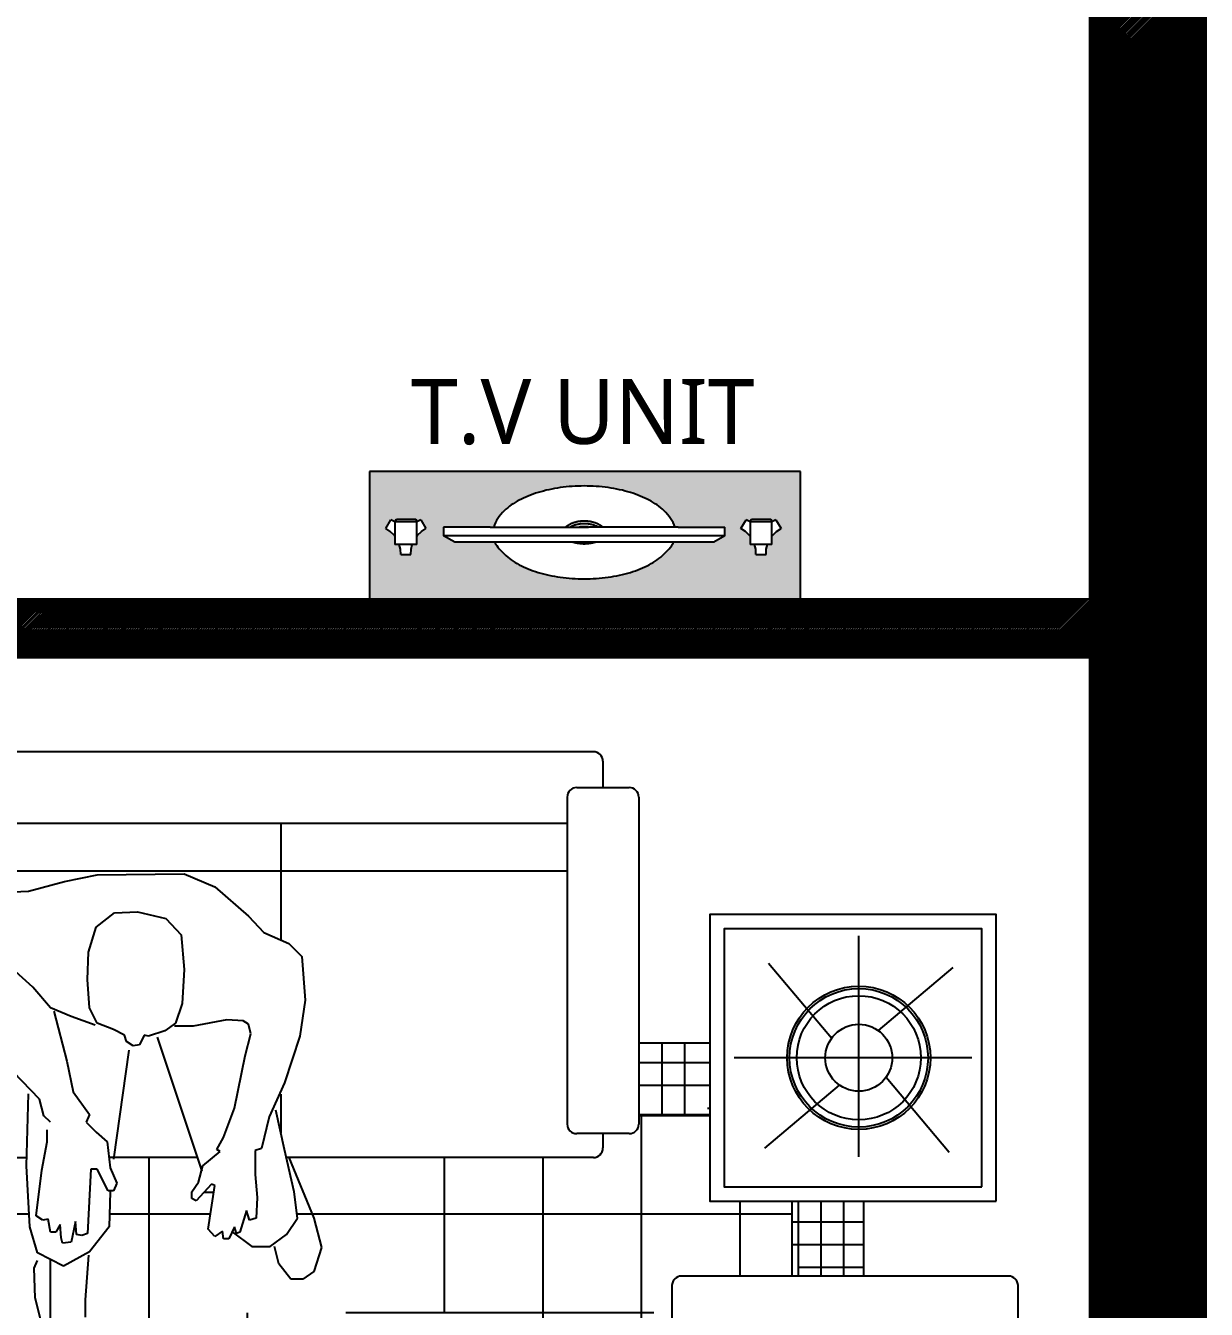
# Model space of a CAD drawing. Header units: inches. Extents: x 2718 to 3105, y 7857 to 8371.
# Drawn here: x 3013.9 to 3105, y 8119.4 to 8218.3 of the extents above; entities that cross this region are included whole.
import ezdxf

# ---------------------------------------------------------------- set-up
doc = ezdxf.new("R2010")
doc.units = ezdxf.units.IN
doc.header["$MEASUREMENT"] = 0
for name, color, linetype in [('DOOR', 130, 'Continuous'), ('Edges', 7, 'Continuous'), ('TEXT', 190, 'Continuous'), ('windwo', 142, 'Continuous')]:
    doc.layers.add(name, color=color, linetype=linetype)
doc.styles.get("Standard").update_dxf_attribs({"font": 'arial.ttf'})

# ---------------------------------------------------------------- blocks, each defined once
blk = doc.blocks.new('s')
at = {"true_color": 0xcecce6}
h = blk.add_hatch(dxfattribs=at)
h.set_pattern_fill('HOUND,_O', color=254, scale=1.031713, angle=-90)
h.set_pattern_definition([(180, (4875.817, 6955.4711), (-6.55137974, 1.63784493), [26.205519, -13.10276]), (90, (4875.817, 6955.4711), (1.63784493, -6.55137974), [26.205519, -13.10276])])
h.paths.add_polyline_path([(2812.684, 1552.41), (2817.804, 1552.41), (2817.804, 1547.252), (2812.684, 1547.252)])
h.paths.add_polyline_path([(2823.714, 1541.008), (2828.873, 1541.008), (2828.873, 1535.6), (2823.714, 1535.6)])
h.paths.add_polyline_path([(2737.923, 1552.41), (2743.043, 1552.41), (2743.043, 1547.252), (2737.923, 1547.252)])
h.paths.add_polyline_path([(2727.084, 1541.008), (2732.243, 1541.008), (2732.243, 1535.6), (2728.684, 1535.6), (2727.851, 1536.056), (2727.084, 1536.063)])
h.paths.add_polyline_path([(2727.084, 1504.664), (2732.243, 1504.664), (2732.243, 1500.079), (2823.714, 1500.079), (2823.714, 1504.664), (2828.873, 1504.664), (2828.873, 1494.921), (2727.084, 1494.921)])
h = blk.add_hatch(dxfattribs=at)
h.set_pattern_fill('HOUND,_O', color=254, scale=4.470758, angle=-90)
h.set_pattern_definition([(180, (3065.601, 2105.267), (-28.38931, 7.09733), [113.5572, -56.7786]), (90, (3065.601, 2105.267), (7.09733, -28.38931), [113.5572, -56.7786])])
edge = h.paths.add_edge_path()
edge.add_line((2759.637, 1530.215), (2759.637, 1515.523))
edge.add_line((2759.637, 1515.523), (2757.943, 1516.155))
edge.add_line((2757.943, 1516.155), (2756.725, 1516.4))
edge.add_line((2756.725, 1516.4), (2754.871, 1517.824))
edge.add_line((2754.871, 1517.824), (2753.666, 1519.826))
edge.add_line((2753.666, 1519.826), (2749.269, 1521.394))
edge.add_line((2749.269, 1521.394), (2748.684, 1521.664))
edge.add_line((2748.684, 1521.664), (2751.31, 1524.609))
edge.add_line((2751.31, 1524.609), (2756.646, 1527.389))
edge.add_line((2756.646, 1527.389), (2757.277, 1529.199))
edge.add_line((2757.277, 1529.199), (2756.475, 1530.563))
edge.add_line((2756.475, 1530.563), (2755.087, 1530.905))
edge.add_line((2755.087, 1530.905), (2753.537, 1529.939))
edge.add_line((2753.537, 1529.939), (2751.864, 1528.364))
edge.add_line((2751.864, 1528.364), (2750.833, 1527.632))
edge.add_line((2750.833, 1527.632), (2750.241, 1527.665))
edge.add_line((2750.241, 1527.665), (2747.8, 1526.486))
edge.add_line((2747.8, 1526.486), (2746.215, 1524.907))
edge.add_line((2746.215, 1524.907), (2745.343, 1525.044))
edge.add_line((2745.343, 1525.044), (2743.103, 1524.198))
edge.add_line((2743.103, 1524.198), (2742.368, 1524.527))
edge.add_line((2742.368, 1524.527), (2742.368, 1526.189))
edge.add_line((2742.368, 1526.189), (2742.918, 1525.709))
edge.add_line((2742.918, 1525.709), (2743.196, 1525.957))
edge.add_line((2743.196, 1525.957), (2742.368, 1527.019))
edge.add_line((2742.368, 1527.019), (2742.368, 1532.333))
edge.add_ellipse((2741.68, 1532.333), major_axis=(-0.486, 0.486), ratio=1, start_angle=225, end_angle=315)
edge.add_line((2741.68, 1533.021), (2740.648, 1533.021))
edge.add_line((2740.648, 1533.021), (2740.648, 1534.912))
edge.add_ellipse((2739.96, 1534.912), major_axis=(-0.486, 0.486), ratio=1, start_angle=225, end_angle=315)
edge.add_line((2739.96, 1535.6), (2732.243, 1535.6))
edge.add_line((2732.243, 1535.6), (2732.243, 1541.008))
edge.add_line((2732.243, 1541.008), (2737.923, 1541.008))
edge.add_line((2737.923, 1541.008), (2737.923, 1547.252))
edge.add_line((2737.923, 1547.252), (2743.043, 1547.252))
edge.add_line((2743.043, 1547.252), (2743.043, 1546.548))
edge.add_ellipse((2743.731, 1546.548), major_axis=(-0.486, 0.486), ratio=1, start_angle=45, end_angle=135)
edge.add_line((2743.731, 1545.86), (2745.623, 1545.86))
edge.add_line((2745.623, 1545.86), (2745.623, 1544.828))
edge.add_ellipse((2746.31, 1544.828), major_axis=(-0.486, 0.486), ratio=1, start_angle=45, end_angle=135)
edge.add_line((2746.31, 1544.141), (2768.586, 1544.141))
edge.add_line((2768.586, 1544.141), (2768.568, 1543.545))
edge.add_line((2768.568, 1543.545), (2768.803, 1539.149))
edge.add_line((2768.803, 1539.149), (2769.352, 1537.265))
edge.add_line((2769.352, 1537.265), (2771.234, 1536.323))
edge.add_line((2771.234, 1536.323), (2773.117, 1537.343))
edge.add_line((2773.117, 1537.343), (2774.529, 1539.149))
edge.add_line((2774.529, 1539.149), (2774.61, 1541.739))
edge.add_line((2774.61, 1541.739), (2774.842, 1541.739))
edge.add_line((2774.842, 1541.739), (2775.078, 1542.289))
edge.add_line((2775.078, 1542.289), (2774.607, 1543.388))
edge.add_line((2774.607, 1543.388), (2774.513, 1544.141))
edge.add_line((2774.513, 1544.141), (2780.866, 1544.141))
edge.add_line((2780.866, 1544.141), (2781.181, 1543.196))
edge.add_line((2781.181, 1543.196), (2780.96, 1542.367))
edge.add_line((2780.96, 1542.367), (2780.49, 1541.661))
edge.add_line((2780.49, 1541.661), (2780.49, 1541.19))
edge.add_line((2780.49, 1541.19), (2780.803, 1541.033))
edge.add_line((2780.803, 1541.033), (2781.346, 1541.615))
edge.add_line((2781.346, 1541.615), (2782.059, 1541.615))
edge.add_line((2782.059, 1541.615), (2781.666, 1538.992))
edge.add_line((2781.666, 1538.992), (2782.137, 1538.442))
edge.add_line((2782.137, 1538.442), (2782.686, 1538.835))
edge.add_line((2782.686, 1538.835), (2782.764, 1538.285))
edge.add_line((2782.764, 1538.285), (2783.156, 1538.285))
edge.add_line((2783.156, 1538.285), (2783.389, 1538.798))
edge.add_line((2783.389, 1538.798), (2784.804, 1537.736))
edge.add_line((2784.804, 1537.736), (2786.137, 1537.736))
edge.add_line((2786.137, 1537.736), (2787.313, 1538.599))
edge.add_line((2787.313, 1538.599), (2788.098, 1539.777))
edge.add_line((2788.098, 1539.777), (2787.862, 1541.661))
edge.add_line((2787.862, 1541.661), (2787.291, 1544.141))
edge.add_line((2787.291, 1544.141), (2809.417, 1544.141))
edge.add_ellipse((2809.417, 1544.828), major_axis=(-0.486, 0.486), ratio=1, start_angle=135, end_angle=225)
edge.add_line((2810.105, 1544.828), (2810.105, 1545.86))
edge.add_line((2810.105, 1545.86), (2811.996, 1545.86))
edge.add_ellipse((2811.996, 1546.548), major_axis=(-0.486, 0.486), ratio=1, start_angle=135, end_angle=225)
edge.add_line((2812.684, 1546.548), (2812.684, 1547.252))
edge.add_line((2812.684, 1547.252), (2817.804, 1547.252))
edge.add_line((2817.804, 1547.252), (2817.804, 1541.008))
edge.add_line((2817.804, 1541.008), (2823.714, 1541.008))
edge.add_line((2823.714, 1541.008), (2823.714, 1535.6))
edge.add_line((2823.714, 1535.6), (2815.767, 1535.6))
edge.add_ellipse((2815.767, 1534.912), major_axis=(0.486, 0.486), ratio=1, start_angle=45, end_angle=135)
edge.add_line((2815.079, 1534.912), (2815.079, 1533.021))
edge.add_line((2815.079, 1533.021), (2814.047, 1533.021))
edge.add_ellipse((2814.047, 1532.333), major_axis=(0.486, 0.486), ratio=1, start_angle=45, end_angle=135)
edge.add_line((2813.36, 1532.333), (2813.36, 1525.591))
edge.add_line((2813.36, 1525.591), (2809.262, 1525.978))
edge.add_line((2809.262, 1525.978), (2807.447, 1525.713))
edge.add_line((2807.447, 1525.713), (2807.621, 1527.02))
edge.add_line((2807.621, 1527.02), (2807.038, 1528.195))
edge.add_line((2807.038, 1528.195), (2805.75, 1527.933))
edge.add_line((2805.75, 1527.933), (2803.498, 1528.178))
edge.add_line((2803.498, 1528.178), (2799.932, 1527.199))
edge.add_line((2799.932, 1527.199), (2800.461, 1526.322))
edge.add_line((2800.461, 1526.322), (2801.946, 1526.098))
edge.add_line((2801.946, 1526.098), (2802.999, 1525.028))
edge.add_line((2802.999, 1525.028), (2800.646, 1524.915))
edge.add_line((2800.646, 1524.915), (2799.01, 1524.6))
edge.add_line((2799.01, 1524.6), (2797.31, 1524.93))
edge.add_line((2797.31, 1524.93), (2796.091, 1524.78))
edge.add_line((2796.091, 1524.78), (2796.091, 1530.215))
edge.add_line((2796.091, 1530.215), (2759.637, 1530.215))
edge = h.paths.add_edge_path()
edge.add_line((2796.091, 1509.58), (2796.091, 1522.928))
edge.add_line((2796.091, 1522.928), (2798.691, 1521.4))
edge.add_line((2798.691, 1521.4), (2800.127, 1521.531))
edge.add_line((2800.127, 1521.531), (2801.145, 1521.871))
edge.add_line((2801.145, 1521.871), (2802.422, 1522.287))
edge.add_line((2802.422, 1522.287), (2805.722, 1522.327))
edge.add_line((2805.722, 1522.327), (2806.568, 1521.896))
edge.add_line((2806.568, 1521.896), (2809.441, 1519.733))
edge.add_line((2809.441, 1519.733), (2811.469, 1518.002))
edge.add_line((2811.469, 1518.002), (2813.36, 1517.245))
edge.add_line((2813.36, 1517.245), (2813.36, 1507.931))
edge.add_ellipse((2814.047, 1507.931), major_axis=(-0.486, 0.486), ratio=1, start_angle=45, end_angle=135)
edge.add_line((2814.047, 1507.244), (2815.079, 1507.244))
edge.add_line((2815.079, 1507.244), (2815.079, 1505.352))
edge.add_ellipse((2815.767, 1505.352), major_axis=(-0.486, 0.486), ratio=1, start_angle=45, end_angle=135)
edge.add_line((2815.767, 1504.664), (2823.714, 1504.664))
edge.add_line((2823.714, 1504.664), (2823.714, 1500.079))
edge.add_line((2823.714, 1500.079), (2732.243, 1500.079))
edge.add_line((2732.243, 1500.079), (2732.243, 1504.664))
edge.add_line((2732.243, 1504.664), (2739.96, 1504.664))
edge.add_ellipse((2739.96, 1505.352), major_axis=(0.486, 0.486), ratio=1, start_angle=225, end_angle=315)
edge.add_line((2740.648, 1505.352), (2740.648, 1507.244))
edge.add_line((2740.648, 1507.244), (2741.68, 1507.244))
edge.add_ellipse((2741.68, 1507.931), major_axis=(0.486, 0.486), ratio=1, start_angle=225, end_angle=315)
edge.add_line((2742.368, 1507.931), (2742.368, 1511.625))
edge.add_line((2742.368, 1511.625), (2743.086, 1511.639))
edge.add_line((2743.086, 1511.639), (2743.306, 1512.418))
edge.add_line((2743.306, 1512.418), (2743.584, 1512.665))
edge.add_line((2743.584, 1512.665), (2743.702, 1513.186))
edge.add_line((2743.702, 1513.186), (2744.165, 1513.599))
edge.add_line((2744.165, 1513.599), (2744.355, 1513.852))
edge.add_line((2744.355, 1513.852), (2743.493, 1514.164))
edge.add_line((2743.493, 1514.164), (2743.523, 1514.69))
edge.add_line((2743.523, 1514.69), (2742.368, 1514.564))
edge.add_line((2742.368, 1514.564), (2742.368, 1518.534))
edge.add_line((2742.368, 1518.534), (2744.965, 1518.387))
edge.add_line((2744.965, 1518.387), (2750.769, 1516.827))
edge.add_line((2750.769, 1516.827), (2752.75, 1516.099))
edge.add_line((2752.75, 1516.099), (2752.701, 1515.223))
edge.add_line((2752.701, 1515.223), (2753.615, 1514.292))
edge.add_line((2753.615, 1514.292), (2755.163, 1513.677))
edge.add_line((2755.163, 1513.677), (2755.534, 1514.007))
edge.add_line((2755.534, 1514.007), (2757.433, 1513.372))
edge.add_line((2757.433, 1513.372), (2758.731, 1512.35))
edge.add_line((2758.731, 1512.35), (2759.637, 1512.238))
edge.add_line((2759.637, 1512.238), (2759.637, 1509.58))
edge.add_line((2759.637, 1509.58), (2796.091, 1509.58))
at = {"color": 254, "true_color": 0xcecce6}
for p, q in [((2809.417, 1573.372), (2746.31, 1573.372)), ((2810.105, 1572.685), (2810.105, 1570.793)), ((2807.525, 1570.105), (2807.525, 1546.548)), ((2808.213, 1570.793), (2811.996, 1570.793)), ((2812.684, 1570.105), (2812.684, 1546.548)), ((2807.525, 1568.214), (2748.202, 1568.214)), ((2786.891, 1568.214), (2786.891, 1559.811)), ((2807.525, 1564.775), (2748.202, 1564.775)), ((2773.666, 1564.505), (2779.941, 1564.583)), ((2779.941, 1564.583), (2782.137, 1563.641)), ((2768.725, 1563.327), (2771.313, 1564.034)), ((2771.313, 1564.034), (2773.666, 1564.505)), ((2782.137, 1563.641), (2784.568, 1561.522)), ((2767.077, 1563.249), (2768.725, 1563.327)), ((2774.921, 1561.757), (2776.568, 1561.836)), ((2776.568, 1561.836), (2778.607, 1561.365)), ((2773.587, 1560.737), (2774.921, 1561.757)), ((2778.607, 1561.365), (2779.705, 1560.187)), ((2784.568, 1561.522), (2785.666, 1560.344)), ((2773.038, 1558.931), (2773.587, 1560.737)), ((2779.705, 1560.187), (2779.941, 1557.675)), ((2785.666, 1560.344), (2787.47, 1559.559)), ((2828.539, 1544.179), (2828.539, 1560.099)), ((2787.47, 1559.559), (2788.411, 1558.617)), ((2772.96, 1556.969), (2773.038, 1558.931)), ((2788.411, 1558.617), (2788.647, 1555.477)), ((2769.038, 1556.419), (2767.548, 1557.754)), ((2779.941, 1557.675), (2779.784, 1555.242)), ((2770.293, 1554.928), (2769.038, 1556.419)), ((2773.117, 1554.928), (2772.96, 1556.969)), ((2788.647, 1555.477), (2788.255, 1552.887)), ((2771.783, 1554.3), (2770.293, 1554.928)), ((2770.529, 1554.692), (2771.47, 1551.081)), ((2773.666, 1553.829), (2773.117, 1554.928)), ((2779.784, 1555.242), (2779.313, 1553.829)), ((2773.509, 1553.672), (2771.783, 1554.3)), ((2774.842, 1553.358), (2773.666, 1553.829)), ((2779.313, 1553.829), (2778.529, 1553.279)), ((2780.568, 1553.593), (2779.235, 1553.593)), ((2783, 1554.064), (2780.568, 1553.593)), ((2784.176, 1553.986), (2783, 1554.064)), ((2784.568, 1553.75), (2784.176, 1553.986)), ((2784.725, 1553.044), (2784.568, 1553.75)), ((2775.627, 1552.965), (2774.842, 1553.358)), ((2775.784, 1552.494), (2775.627, 1552.965)), ((2777.039, 1552.965), (2776.725, 1552.259)), ((2777.352, 1552.887), (2777.039, 1552.965)), ((2778.529, 1553.279), (2777.352, 1552.887)), ((2777.98, 1552.808), (2781.196, 1543.152)), ((2784.333, 1551.474), (2784.725, 1553.044)), ((2788.255, 1552.887), (2787.157, 1549.511)), ((2775.94, 1551.866), (2774.842, 1544.016)), ((2776.254, 1552.18), (2775.784, 1552.494)), ((2776.725, 1552.259), (2776.254, 1552.18)), ((2771.47, 1551.081), (2771.94, 1548.883)), ((2783.549, 1547.705), (2784.333, 1551.474)), ((2836.677, 1551.325), (2819.566, 1551.325)), ((2769.509, 1548.333), (2767.626, 1550.296)), ((2771.94, 1548.883), (2773.117, 1547.234)), ((2787.157, 1549.511), (2786.058, 1547.077)), ((2768.568, 1543.545), (2768.725, 1548.726)), ((2769.823, 1547.156), (2769.509, 1548.333)), ((2786.891, 1548.695), (2786.891, 1545.918)), ((2770.293, 1546.685), (2769.823, 1547.156)), ((2773.117, 1547.234), (2772.882, 1546.685)), ((2782.764, 1545.586), (2783.549, 1547.705)), ((2786.058, 1547.077), (2785.509, 1544.801)), ((2787.157, 1544.722), (2786.529, 1547.548)), ((2770.058, 1545.272), (2770.058, 1546.135)), ((2772.882, 1546.685), (2773.587, 1545.978)), ((2769.666, 1543.231), (2770.058, 1545.272)), ((2773.587, 1545.978), (2774.372, 1545.272)), ((2774.372, 1545.272), (2774.607, 1543.388)), ((2782.294, 1544.722), (2782.764, 1545.586)), ((2811.996, 1545.86), (2808.213, 1545.86)), ((2810.105, 1545.86), (2810.105, 1544.828)), ((2781.274, 1543.545), (2782.529, 1544.565)), ((2782.529, 1544.565), (2782.294, 1544.722)), ((2785.509, 1544.801), (2785.039, 1544.644)), ((2785.039, 1544.644), (2785.039, 1542.917)), ((2787.862, 1541.661), (2787.157, 1544.722)), ((2746.31, 1544.141), (2768.586, 1544.141)), ((2768.803, 1539.149), (2768.568, 1543.545)), ((2773.195, 1543.309), (2772.96, 1538.678)), ((2773.666, 1543.309), (2773.195, 1543.309)), ((2774.45, 1541.739), (2773.666, 1543.309)), ((2780.866, 1544.141), (2774.513, 1544.141)), ((2774.607, 1543.388), (2775.078, 1542.289)), ((2780.96, 1542.367), (2781.274, 1543.545)), ((2809.417, 1544.141), (2787.286, 1544.141)), ((2787.484, 1544.141), (2789.274, 1539.777)), ((2769.274, 1539.934), (2769.666, 1543.231)), ((2780.49, 1541.661), (2780.96, 1542.367)), ((2785.039, 1542.917), (2785.196, 1541.268)), ((2774.842, 1541.739), (2774.45, 1541.739)), ((2774.607, 1541.661), (2774.529, 1539.149)), ((2775.078, 1542.289), (2774.842, 1541.739)), ((2780.49, 1541.19), (2780.49, 1541.661)), ((2781.901, 1542.21), (2780.803, 1541.033)), ((2782.059, 1541.615), (2781.346, 1541.615)), ((2781.666, 1538.992), (2782.137, 1542.132)), ((2782.137, 1542.132), (2781.901, 1542.21)), ((2788.098, 1539.777), (2787.862, 1541.661)), ((2780.803, 1541.033), (2780.49, 1541.19)), ((2785.196, 1541.268), (2785.117, 1539.777)), ((2769.744, 1539.62), (2769.274, 1539.934)), ((2770.136, 1539.698), (2769.744, 1539.62)), ((2770.293, 1538.756), (2770.136, 1539.698)), ((2784.411, 1540.326), (2783.941, 1538.756)), ((2784.647, 1539.62), (2784.411, 1540.326)), ((2785.117, 1539.777), (2784.647, 1539.62)), ((2787.313, 1538.599), (2788.098, 1539.777)), ((2789.274, 1539.777), (2789.823, 1537.657)), ((2769.352, 1537.265), (2768.803, 1539.149)), ((2770.685, 1538.756), (2770.293, 1538.756)), ((2770.999, 1539.306), (2770.685, 1538.756)), ((2771.078, 1538.364), (2770.999, 1539.306)), ((2772.097, 1539.541), (2771.783, 1538.05)), ((2772.176, 1538.599), (2772.097, 1539.541)), ((2772.96, 1538.678), (2772.568, 1538.521)), ((2774.529, 1539.149), (2773.117, 1537.343)), ((2782.137, 1538.442), (2781.666, 1538.992)), ((2782.686, 1538.835), (2782.137, 1538.442)), ((2782.764, 1538.285), (2782.686, 1538.835)), ((2783.549, 1539.149), (2783.156, 1538.285)), ((2783.389, 1538.798), (2784.804, 1537.736)), ((2783.705, 1538.678), (2783.549, 1539.149)), ((2783.941, 1538.756), (2783.705, 1538.678)), ((2771.156, 1537.971), (2771.078, 1538.364)), ((2771.783, 1538.05), (2771.156, 1537.971)), ((2772.568, 1538.521), (2772.176, 1538.599)), ((2783.156, 1538.285), (2782.764, 1538.285)), ((2784.804, 1537.736), (2786.137, 1537.736)), ((2786.137, 1537.736), (2787.313, 1538.599)), ((2786.764, 1536.48), (2786.451, 1537.736)), ((2771.234, 1536.323), (2769.352, 1537.265)), ((2773.117, 1537.343), (2771.234, 1536.323)), ((2773.038, 1537.108), (2772.803, 1533.889)), ((2789.823, 1537.657), (2789.274, 1535.93)), ((2769.117, 1536.166), (2769.352, 1536.715)), ((2769.195, 1534.046), (2769.117, 1536.166)), ((2787.627, 1535.381), (2786.764, 1536.48)), ((2789.274, 1535.93), (2788.49, 1535.381)), ((2788.49, 1535.381), (2787.627, 1535.381)), ((2839.324, 1535.6), (2815.767, 1535.6)), ((2769.744, 1531.848), (2769.195, 1534.046)), ((2815.079, 1534.912), (2815.079, 1531.129)), ((2840.012, 1531.129), (2840.012, 1534.912)), ((2772.803, 1533.889), (2772.803, 1532.633))]:
    blk.add_line(p, q, dxfattribs=at)
for points in [[(2838.439, 1541.008), (2838.439, 1561.642), (2817.804, 1561.642), (2817.804, 1541.008)], [(2837.407, 1542.04), (2837.407, 1560.611), (2818.836, 1560.611), (2818.836, 1542.04)]]:
    blk.add_lwpolyline(points, close=True, dxfattribs=at)
for points in [[(2826.579, 1552.732), (2822.034, 1558.122)], [(2829.946, 1553.285), (2835.336, 1557.83)], [(2812.684, 1552.41), (2817.804, 1552.41)], [(2830.499, 1549.918), (2835.044, 1544.528)], [(2827.132, 1549.365), (2821.742, 1544.82)], [(2812.684, 1547.252), (2817.804, 1547.252)], [(2823.714, 1541.008), (2823.714, 1535.6)], [(2828.873, 1541.008), (2828.873, 1535.6)]]:
    blk.add_lwpolyline(points, dxfattribs=at)
for radius in [5.159, 4.987, 4.471, 2.413]:
    blk.add_circle((2828.539, 1551.325), radius, dxfattribs=at)
for centre, start, end in [((2809.417, 1572.685), 0, 90), ((2808.213, 1570.105), 90, 180), ((2811.996, 1570.105), 0, 90), ((2808.213, 1546.548), 180, 270), ((2811.996, 1546.548), 270, 0), ((2809.417, 1544.828), 270, 0), ((2815.767, 1534.912), 90, 180), ((2839.324, 1534.912), 0, 90)]:
    blk.add_arc(centre, 0.688, start, end, dxfattribs=at)

msp = doc.modelspace()

# ---------------------------------------------------------------- hatches: boundary and pattern name
at = {"layer": 'DOOR', "ltscale": 99, "true_color": 0x6c3932, "transparency": 33554664}
h = msp.add_hatch(color=17, dxfattribs=at)
h.dxf.hatch_style = 1
h.paths.add_polyline_path([(3073.672, 8173.878), (3073.672, 8183.962), (3040.406, 8183.962), (3040.406, 8173.878)])
h.paths.add_polyline_path([(3043.607, 8177.563), (3042.828, 8177.563), (3042.808, 8177.968), (3042.716, 8178.342), (3042.373, 8178.342), (3042.373, 8178.969), (3042.307, 8179.062), (3042.014, 8179.342), (3041.673, 8179.563), (3042.063, 8180.237), (3042.366, 8180.082), (3042.49, 8180.289), (3043.979, 8180.289), (3044.067, 8180.081), (3044.372, 8180.237), (3044.761, 8179.563), (3044.42, 8179.342), (3044.127, 8179.062), (3044.061, 8178.969), (3044.061, 8178.342), (3043.718, 8178.342), (3043.627, 8177.968)], flags=16)
h.paths.add_polyline_path([(3046.993, 8178.511), (3046.124, 8179.013), (3046.124, 8179.678), (3049.735, 8179.678), (3049.998, 8179.678), (3050.052, 8179.854), (3050.124, 8180.026), (3050.213, 8180.192), (3050.314, 8180.352), (3050.427, 8180.507), (3050.548, 8180.654), (3050.676, 8180.795), (3050.807, 8180.928), (3050.941, 8181.052), (3051.077, 8181.17), (3051.215, 8181.28), (3051.356, 8181.384), (3051.501, 8181.483), (3051.651, 8181.577), (3051.804, 8181.667), (3051.963, 8181.754), (3052.128, 8181.838), (3052.298, 8181.919), (3052.473, 8181.998), (3052.654, 8182.074), (3052.839, 8182.146), (3053.029, 8182.216), (3053.223, 8182.282), (3053.422, 8182.345), (3053.624, 8182.404), (3053.831, 8182.46), (3054.04, 8182.513), (3054.254, 8182.561), (3054.47, 8182.607), (3054.689, 8182.648), (3054.911, 8182.686), (3055.135, 8182.719), (3055.361, 8182.749), (3055.588, 8182.775), (3055.818, 8182.797), (3056.049, 8182.816), (3056.28, 8182.83), (3056.513, 8182.84), (3056.746, 8182.846), (3056.979, 8182.848), (3057.213, 8182.846), (3057.446, 8182.84), (3057.678, 8182.83), (3057.91, 8182.816), (3058.141, 8182.797), (3058.37, 8182.775), (3058.598, 8182.749), (3058.824, 8182.719), (3059.048, 8182.686), (3059.269, 8182.648), (3059.489, 8182.607), (3059.705, 8182.561), (3059.918, 8182.513), (3060.128, 8182.46), (3060.334, 8182.404), (3060.537, 8182.345), (3060.735, 8182.282), (3060.93, 8182.216), (3061.12, 8182.146), (3061.305, 8182.074), (3061.485, 8181.998), (3061.661, 8181.919), (3061.831, 8181.838), (3061.995, 8181.754), (3062.154, 8181.667), (3062.308, 8181.577), (3062.457, 8181.483), (3062.602, 8181.384), (3062.743, 8181.28), (3062.882, 8181.17), (3063.017, 8181.052), (3063.151, 8180.928), (3063.283, 8180.795), (3063.41, 8180.654), (3063.531, 8180.507), (3063.644, 8180.352), (3063.746, 8180.192), (3063.834, 8180.026), (3063.906, 8179.854), (3063.961, 8179.678), (3064.015, 8179.678), (3064.224, 8179.678), (3067.834, 8179.678), (3067.834, 8179.013), (3066.966, 8178.511), (3063.875, 8178.511), (3063.849, 8178.448), (3063.798, 8178.362), (3063.725, 8178.256), (3063.633, 8178.137), (3063.527, 8178.007), (3063.409, 8177.872), (3063.282, 8177.737), (3063.151, 8177.604), (3063.017, 8177.48), (3062.882, 8177.363), (3062.743, 8177.252), (3062.602, 8177.148), (3062.457, 8177.049), (3062.308, 8176.955), (3062.154, 8176.865), (3061.995, 8176.778), (3061.831, 8176.694), (3061.661, 8176.613), (3061.485, 8176.534), (3061.305, 8176.459), (3061.12, 8176.386), (3060.93, 8176.317), (3060.735, 8176.25), (3060.537, 8176.187), (3060.334, 8176.128), (3060.128, 8176.072), (3059.918, 8176.02), (3059.705, 8175.971), (3059.489, 8175.926), (3059.269, 8175.884), (3059.048, 8175.846), (3058.824, 8175.813), (3058.598, 8175.783), (3058.37, 8175.757), (3058.141, 8175.735), (3057.91, 8175.717), (3057.678, 8175.702), (3057.446, 8175.692), (3057.213, 8175.686), (3056.979, 8175.684), (3056.746, 8175.686), (3056.513, 8175.692), (3056.28, 8175.702), (3056.049, 8175.717), (3055.818, 8175.735), (3055.588, 8175.757), (3055.361, 8175.783), (3055.135, 8175.813), (3054.911, 8175.846), (3054.689, 8175.884), (3054.47, 8175.926), (3054.254, 8175.971), (3054.04, 8176.02), (3053.831, 8176.072), (3053.624, 8176.128), (3053.422, 8176.187), (3053.223, 8176.25), (3053.029, 8176.317), (3052.839, 8176.386), (3052.654, 8176.459), (3052.473, 8176.534), (3052.298, 8176.613), (3052.128, 8176.694), (3051.963, 8176.778), (3051.804, 8176.865), (3051.651, 8176.955), (3051.501, 8177.049), (3051.356, 8177.148), (3051.215, 8177.252), (3051.077, 8177.363), (3050.941, 8177.48), (3050.807, 8177.604), (3050.676, 8177.737), (3050.55, 8177.872), (3050.431, 8178.007), (3050.325, 8178.137), (3050.234, 8178.256), (3050.122, 8178.417), (3050.083, 8178.511)], flags=16)
h.paths.add_polyline_path([(3069.068, 8179.563), (3069.457, 8180.237), (3069.76, 8180.082), (3069.884, 8180.289), (3071.373, 8180.289), (3071.461, 8180.081), (3071.766, 8180.237), (3072.156, 8179.563), (3071.815, 8179.342), (3071.522, 8179.062), (3071.456, 8178.969), (3071.456, 8178.342), (3071.113, 8178.342), (3071.021, 8177.968), (3071.001, 8177.563), (3070.222, 8177.563), (3070.202, 8177.968), (3070.111, 8178.342), (3069.768, 8178.342), (3069.768, 8178.969), (3069.702, 8179.062), (3069.409, 8179.342)], flags=16)
at = {"layer": 'windwo', "true_color": 0x136734}
h = msp.add_hatch(dxfattribs=at)
h.set_pattern_fill('ANSI31', color=116)
h.paths.add_polyline_path([(2794.461, 8169.608), (2914.461, 8169.608), (2914.461, 8151.608), (2918.961, 8151.608), (2918.961, 8174.108), (2794.461, 8174.108), (2794.461, 8192.108), (2785.461, 8192.108), (2785.461, 8105.358), (2794.461, 8105.358), (2794.461, 8117.108), (2914.461, 8117.108), (2914.461, 8111.108), (2918.961, 8111.108), (2918.961, 8121.608), (2794.461, 8121.608)], flags=17)
h.paths.add_polyline_path([(2794.461, 8033.608), (2794.461, 8045.358), (2785.461, 8045.358), (2785.461, 7868.108), (2749.461, 7868.108), (2749.461, 8339.108), (3095.964, 8339.108), (3095.964, 8315.108), (3082.464, 8315.108), (3082.464, 8306.108), (3095.964, 8306.108), (3095.964, 7863.608), (3104.961, 7863.608), (3104.961, 8343.608), (2744.961, 8343.608), (2744.961, 7863.608), (2951.964, 7863.608), (2951.964, 7868.108), (2794.461, 7868.108), (2794.461, 7946.608), (2816.461, 7946.608), (2816.461, 7955.608), (2794.461, 7955.608)])
h.paths.add_polyline_path([(2983.463, 8041.608), (2966.961, 8041.608), (2966.961, 8032.608), (2983.463, 8032.608)], flags=17)
h.paths.add_polyline_path([(3095.964, 8041.608), (3079.463, 8041.608), (3079.463, 8032.608), (3095.964, 8032.608)], flags=17)
h.paths.add_polyline_path([(2918.961, 8051.108), (2914.461, 8051.108), (2914.461, 8038.108), (2898.099, 8038.108, -0.011653), (2897.405, 8038.108), (2873.808, 8038.108), (2873.808, 8033.608), (2910.461, 8033.608), (2910.461, 8030.928, -0.081282), (2910.467, 8030.136), (2910.467, 8018.728), (2910.467, 7981.728), (2910.461, 7955.608), (2888.461, 7955.608), (2888.461, 7946.608), (2918.961, 7946.608)], flags=17)
h.paths.add_polyline_path([(2918.961, 8306.108), (2986.464, 8306.108), (2986.464, 8315.108), (2785.461, 8315.108), (2785.461, 8288.108), (2794.461, 8288.108), (2794.461, 8306.108), (2914.461, 8306.108), (2914.461, 8216.108), (2972.965, 8216.108), (2972.965, 8276.108), (2968.465, 8276.108), (2968.465, 8220.608), (2918.961, 8220.608)], flags=17)
h.paths.add_polyline_path([(3095.964, 8174.108), (2969.965, 8174.108), (2969.965, 8169.608), (3095.964, 8169.608)], flags=17)

# ---------------------------------------------------------------- linework, layer by layer
for p, q in [((3104.961, 7863.608), (3104.961, 8343.608)), ((3095.964, 7863.608), (3095.964, 8306.108)), ((3095.964, 8174.108), (2969.961, 8174.108)), ((3095.964, 8169.608), (2969.965, 8169.608))]:
    msp.add_line(p, q)
at = {"layer": 'Edges'}
for p, q in [((3073.672, 8183.962), (3040.406, 8183.962)), ((3040.406, 8183.962), (3040.406, 8173.878)), ((3073.672, 8173.878), (3073.672, 8183.962)), ((3041.673, 8179.563), (3042.063, 8180.237)), ((3042.373, 8180.078), (3042.063, 8180.237)), ((3042.373, 8180.095), (3042.49, 8180.289)), ((3042.49, 8180.289), (3043.979, 8180.289)), ((3043.979, 8180.289), (3044.061, 8180.095)), ((3044.372, 8180.237), (3044.061, 8180.078)), ((3044.372, 8180.237), (3044.761, 8179.563)), ((3069.068, 8179.563), (3069.457, 8180.237)), ((3069.768, 8180.078), (3069.457, 8180.237)), ((3069.768, 8180.095), (3069.884, 8180.289)), ((3069.884, 8180.289), (3071.373, 8180.289)), ((3071.373, 8180.289), (3071.456, 8180.095)), ((3071.766, 8180.237), (3071.456, 8180.078)), ((3071.766, 8180.237), (3072.156, 8179.563)), ((3042.014, 8179.342), (3041.673, 8179.563)), ((3042.307, 8179.062), (3042.014, 8179.342)), ((3044.061, 8180.095), (3042.373, 8180.095)), ((3042.373, 8180.095), (3042.373, 8180.078)), ((3042.373, 8180.078), (3042.373, 8178.969)), ((3044.061, 8180.078), (3044.061, 8180.095)), ((3044.061, 8178.969), (3044.061, 8180.078)), ((3044.127, 8179.062), (3044.42, 8179.342)), ((3044.42, 8179.342), (3044.761, 8179.563)), ((3046.124, 8179.678), (3046.124, 8179.013)), ((3049.735, 8179.678), (3046.124, 8179.678)), ((3064.224, 8179.678), (3067.834, 8179.678)), ((3067.834, 8179.013), (3067.834, 8179.678)), ((3069.409, 8179.342), (3069.068, 8179.563)), ((3069.702, 8179.062), (3069.409, 8179.342)), ((3071.456, 8180.095), (3069.768, 8180.095)), ((3069.768, 8180.095), (3069.768, 8180.078)), ((3069.768, 8180.078), (3069.768, 8178.969)), ((3071.456, 8180.078), (3071.456, 8180.095)), ((3071.456, 8178.969), (3071.456, 8180.078)), ((3071.522, 8179.062), (3071.815, 8179.342)), ((3071.815, 8179.342), (3072.156, 8179.563)), ((3042.373, 8178.969), (3042.307, 8179.062)), ((3042.373, 8178.969), (3042.373, 8178.342)), ((3042.716, 8178.342), (3042.373, 8178.342)), ((3042.808, 8177.968), (3042.716, 8178.342)), ((3043.718, 8178.342), (3042.716, 8178.342)), ((3043.627, 8177.968), (3043.718, 8178.342)), ((3044.061, 8178.342), (3043.718, 8178.342)), ((3044.061, 8178.969), (3044.127, 8179.062)), ((3044.061, 8178.342), (3044.061, 8178.969)), ((3067.834, 8179.013), (3046.124, 8179.013)), ((3046.993, 8178.511), (3046.124, 8179.013)), ((3066.966, 8178.511), (3046.993, 8178.511)), ((3067.834, 8179.013), (3066.966, 8178.511)), ((3069.768, 8178.969), (3069.702, 8179.062)), ((3069.768, 8178.969), (3069.768, 8178.342)), ((3070.111, 8178.342), (3069.768, 8178.342)), ((3070.202, 8177.968), (3070.111, 8178.342)), ((3071.113, 8178.342), (3070.111, 8178.342)), ((3071.021, 8177.968), (3071.113, 8178.342)), ((3071.456, 8178.342), (3071.113, 8178.342)), ((3071.456, 8178.969), (3071.522, 8179.062)), ((3071.456, 8178.342), (3071.456, 8178.969)), ((3042.828, 8177.563), (3042.808, 8177.968)), ((3042.828, 8177.563), (3043.607, 8177.563)), ((3043.607, 8177.563), (3043.627, 8177.968)), ((3070.222, 8177.563), (3070.202, 8177.968)), ((3070.222, 8177.563), (3071.001, 8177.563)), ((3071.001, 8177.563), (3071.021, 8177.968))]:
    msp.add_line(p, q, dxfattribs=at)
for points in [[(3063.961, 8179.678), (3063.906, 8179.854), (3063.834, 8180.026), (3063.746, 8180.192), (3063.644, 8180.352), (3063.531, 8180.507), (3063.41, 8180.654), (3063.283, 8180.795), (3063.151, 8180.928), (3063.017, 8181.052), (3062.882, 8181.17), (3062.743, 8181.28), (3062.602, 8181.384), (3062.457, 8181.483), (3062.308, 8181.577), (3062.154, 8181.667), (3061.995, 8181.754), (3061.831, 8181.838), (3061.661, 8181.919), (3061.485, 8181.998), (3061.305, 8182.074), (3061.12, 8182.146), (3060.93, 8182.216), (3060.735, 8182.282), (3060.537, 8182.345), (3060.334, 8182.404), (3060.128, 8182.46), (3059.918, 8182.513), (3059.705, 8182.561), (3059.489, 8182.607), (3059.269, 8182.648), (3059.048, 8182.686), (3058.824, 8182.719), (3058.598, 8182.749), (3058.37, 8182.775), (3058.141, 8182.797), (3057.91, 8182.816), (3057.678, 8182.83), (3057.446, 8182.84), (3057.213, 8182.846), (3056.979, 8182.848), (3056.746, 8182.846), (3056.513, 8182.84), (3056.28, 8182.83), (3056.049, 8182.816), (3055.818, 8182.797), (3055.588, 8182.775), (3055.361, 8182.749), (3055.135, 8182.719), (3054.911, 8182.686), (3054.689, 8182.648), (3054.47, 8182.607), (3054.254, 8182.561), (3054.04, 8182.513), (3053.831, 8182.46), (3053.624, 8182.404), (3053.422, 8182.345), (3053.223, 8182.282), (3053.029, 8182.216), (3052.839, 8182.146), (3052.654, 8182.074), (3052.473, 8181.998), (3052.298, 8181.919), (3052.128, 8181.838), (3051.963, 8181.754), (3051.804, 8181.667), (3051.651, 8181.577), (3051.501, 8181.483), (3051.356, 8181.384), (3051.215, 8181.28), (3051.077, 8181.17), (3050.941, 8181.052), (3050.807, 8180.928), (3050.676, 8180.795), (3050.548, 8180.654), (3050.427, 8180.507), (3050.314, 8180.352), (3050.213, 8180.192), (3050.124, 8180.026), (3050.052, 8179.854), (3049.998, 8179.678)], [(3049.735, 8179.678), (3049.944, 8179.678), (3050.343, 8179.678), (3050.888, 8179.678), (3051.533, 8179.678), (3052.234, 8179.678), (3052.945, 8179.678), (3053.622, 8179.678), (3054.22, 8179.678), (3054.703, 8179.678), (3055.078, 8179.678), (3055.361, 8179.678), (3055.568, 8179.678), (3055.716, 8179.678), (3055.82, 8179.678), (3055.897, 8179.678), (3055.964, 8179.678), (3056.032, 8179.678), (3056.106, 8179.678), (3056.183, 8179.678), (3056.264, 8179.678), (3056.348, 8179.678), (3056.435, 8179.678), (3056.523, 8179.678), (3056.613, 8179.678), (3056.704, 8179.678), (3056.794, 8179.678), (3056.881, 8179.678), (3056.965, 8179.678), (3057.043, 8179.678), (3057.114, 8179.679), (3057.177, 8179.679), (3057.229, 8179.68), (3057.27, 8179.681), (3057.298, 8179.682), (3057.313, 8179.683), (3057.315, 8179.684), (3057.302, 8179.685), (3057.273, 8179.687), (3057.228, 8179.688), (3057.167, 8179.688), (3057.089, 8179.689), (3057, 8179.689), (3056.906, 8179.689), (3056.815, 8179.689), (3056.733, 8179.687), (3056.666, 8179.685), (3056.621, 8179.682), (3056.605, 8179.678)], [(3055.547, 8179.678), (3055.563, 8179.695), (3055.586, 8179.717), (3055.617, 8179.742), (3055.653, 8179.769), (3055.693, 8179.798), (3055.736, 8179.827), (3055.781, 8179.855), (3055.826, 8179.883), (3055.871, 8179.908), (3055.915, 8179.932), (3055.958, 8179.954), (3056.002, 8179.974), (3056.046, 8179.992), (3056.09, 8180.009), (3056.134, 8180.025), (3056.179, 8180.041), (3056.225, 8180.055), (3056.271, 8180.068), (3056.319, 8180.081), (3056.367, 8180.092), (3056.415, 8180.103), (3056.465, 8180.113), (3056.515, 8180.122), (3056.565, 8180.13), (3056.616, 8180.137), (3056.667, 8180.143), (3056.718, 8180.148), (3056.77, 8180.153), (3056.822, 8180.156), (3056.875, 8180.158), (3056.927, 8180.16), (3056.979, 8180.16), (3057.032, 8180.16), (3057.084, 8180.158), (3057.136, 8180.156), (3057.188, 8180.153), (3057.24, 8180.148), (3057.292, 8180.143), (3057.343, 8180.137), (3057.394, 8180.13), (3057.444, 8180.122), (3057.494, 8180.113), (3057.543, 8180.103), (3057.592, 8180.092), (3057.64, 8180.081), (3057.687, 8180.068), (3057.734, 8180.055), (3057.78, 8180.041), (3057.825, 8180.025), (3057.869, 8180.009), (3057.913, 8179.992), (3057.956, 8179.974), (3058, 8179.954), (3058.044, 8179.932), (3058.088, 8179.908), (3058.133, 8179.883), (3058.178, 8179.855), (3058.223, 8179.827), (3058.266, 8179.798), (3058.306, 8179.769), (3058.342, 8179.742), (3058.372, 8179.717), (3058.396, 8179.695), (3058.411, 8179.678)], [(3058.051, 8179.678), (3058.031, 8179.69), (3058.003, 8179.705), (3057.967, 8179.722), (3057.926, 8179.74), (3057.881, 8179.759), (3057.832, 8179.779), (3057.782, 8179.797), (3057.732, 8179.815), (3057.683, 8179.831), (3057.635, 8179.845), (3057.588, 8179.859), (3057.542, 8179.87), (3057.496, 8179.881), (3057.451, 8179.89), (3057.405, 8179.898), (3057.359, 8179.906), (3057.313, 8179.912), (3057.266, 8179.918), (3057.219, 8179.922), (3057.171, 8179.926), (3057.123, 8179.929), (3057.075, 8179.932), (3057.027, 8179.933), (3056.979, 8179.933), (3056.931, 8179.933), (3056.883, 8179.932), (3056.835, 8179.929), (3056.787, 8179.926), (3056.74, 8179.922), (3056.693, 8179.918), (3056.646, 8179.912), (3056.599, 8179.906), (3056.554, 8179.898), (3056.508, 8179.89), (3056.462, 8179.881), (3056.416, 8179.87), (3056.37, 8179.859), (3056.323, 8179.845), (3056.275, 8179.831), (3056.226, 8179.815), (3056.176, 8179.797), (3056.126, 8179.779), (3056.078, 8179.759), (3056.032, 8179.74), (3055.991, 8179.722), (3055.956, 8179.705), (3055.927, 8179.69), (3055.908, 8179.678)], [(3064.224, 8179.678), (3064.015, 8179.678), (3063.615, 8179.678), (3063.069, 8179.678), (3062.422, 8179.678), (3061.717, 8179.678), (3061, 8179.678), (3060.316, 8179.678), (3059.709, 8179.678), (3059.212, 8179.678), (3058.815, 8179.678), (3058.498, 8179.678), (3058.239, 8179.678), (3058.016, 8179.678), (3057.808, 8179.678), (3057.595, 8179.678), (3057.354, 8179.678)], [(3050.083, 8178.511), (3050.109, 8178.448), (3050.161, 8178.362), (3050.234, 8178.256), (3050.325, 8178.137), (3050.431, 8178.007), (3050.55, 8177.872), (3050.676, 8177.737), (3050.807, 8177.604), (3050.941, 8177.48), (3051.077, 8177.363), (3051.215, 8177.252), (3051.356, 8177.148), (3051.501, 8177.049), (3051.651, 8176.955), (3051.804, 8176.865), (3051.963, 8176.778), (3052.128, 8176.694), (3052.298, 8176.613), (3052.473, 8176.534), (3052.654, 8176.459), (3052.839, 8176.386), (3053.029, 8176.317), (3053.223, 8176.25), (3053.422, 8176.187), (3053.624, 8176.128), (3053.831, 8176.072), (3054.04, 8176.02), (3054.254, 8175.971), (3054.47, 8175.926), (3054.689, 8175.884), (3054.911, 8175.846), (3055.135, 8175.813), (3055.361, 8175.783), (3055.588, 8175.757), (3055.818, 8175.735), (3056.049, 8175.717), (3056.28, 8175.702), (3056.513, 8175.692), (3056.746, 8175.686), (3056.979, 8175.684), (3057.213, 8175.686), (3057.446, 8175.692), (3057.678, 8175.702), (3057.91, 8175.717), (3058.141, 8175.735), (3058.37, 8175.757), (3058.598, 8175.783), (3058.824, 8175.813), (3059.048, 8175.846), (3059.269, 8175.884), (3059.489, 8175.926), (3059.705, 8175.971), (3059.918, 8176.02), (3060.128, 8176.072), (3060.334, 8176.128), (3060.537, 8176.187), (3060.735, 8176.25), (3060.93, 8176.317), (3061.12, 8176.386), (3061.305, 8176.459), (3061.485, 8176.534), (3061.661, 8176.613), (3061.831, 8176.694), (3061.995, 8176.778), (3062.154, 8176.865), (3062.308, 8176.955), (3062.457, 8177.049), (3062.602, 8177.148), (3062.743, 8177.252), (3062.882, 8177.363), (3063.017, 8177.48), (3063.151, 8177.604), (3063.282, 8177.737), (3063.409, 8177.872), (3063.527, 8178.007), (3063.633, 8178.137), (3063.725, 8178.256), (3063.798, 8178.362), (3063.849, 8178.448), (3063.875, 8178.511)], [(3057.854, 8178.511), (3057.824, 8178.499), (3057.783, 8178.487), (3057.734, 8178.474), (3057.678, 8178.46), (3057.618, 8178.446), (3057.554, 8178.433), (3057.49, 8178.421), (3057.426, 8178.41), (3057.365, 8178.4), (3057.305, 8178.392), (3057.248, 8178.386), (3057.192, 8178.38), (3057.138, 8178.376), (3057.084, 8178.374), (3057.032, 8178.372), (3056.979, 8178.372), (3056.927, 8178.372), (3056.874, 8178.374), (3056.821, 8178.376), (3056.766, 8178.38), (3056.711, 8178.386), (3056.653, 8178.392), (3056.594, 8178.4), (3056.532, 8178.41), (3056.469, 8178.421), (3056.404, 8178.433), (3056.341, 8178.446), (3056.28, 8178.46), (3056.224, 8178.474), (3056.175, 8178.487), (3056.135, 8178.499), (3056.105, 8178.511)]]:
    msp.add_lwpolyline(points, dxfattribs=at)

# ---------------------------------------------------------------- block references
at = {"xscale": 1.070495721745378, "yscale": 1.070495721745378, "zscale": 1.070495721745378}
msp.add_blockref('s', (50.218, 6478.067), dxfattribs=at)

# ---------------------------------------------------------------- texts
at = {"layer": 'TEXT', "lineweight": 30, "insert": (3081.369, 8191.093), "char_height": 5, "attachment_point": 3}
msp.add_mtext_dynamic_manual_height_columns('\\A1;\\pxqc;{\\fYu Gothic UI|b0|i0|c128|p34;\\C6;T.V UNIT}', width=49, gutter_width=1, heights=[0], dxfattribs=at)

doc.saveas('drawing.dxf')
